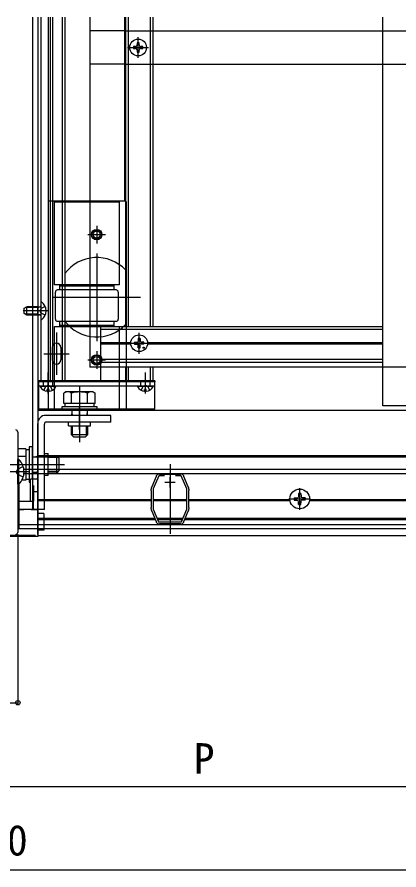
# Model space of a CAD drawing. Units: millimetres, scale not verified. Extents: x -875 to 875, y -1304 to 1296.
# Drawn here: x -648.7 to -466.2, y -992.5 to -584.4 of the extents above; entities that cross this region are included whole.
import ezdxf
from ezdxf.enums import TextEntityAlignment as Align

# ---------------------------------------------------------------- set-up
doc = ezdxf.new("R2010")
doc.units = ezdxf.units.MM
doc.header["$LTSCALE"] = 8
for name, color, linetype in [('0-3_YKK_11', 7, 'Continuous'), ('0-4_YKK_12', 2, 'Continuous'), ('0-5_YKK_13', 4, 'Continuous'), ('0-6_YKK_D', 6, 'Continuous')]:
    doc.layers.add(name, color=color, linetype=linetype)
doc.styles.add('ＭＳ ゴシック', font='')
doc.styles.get('ＭＳ ゴシック').set_extended_font_data('MS Gothic')

msp = doc.modelspace()

# ---------------------------------------------------------------- linework, layer by layer
at = {"layer": '0-3_YKK_11'}
for p, q in [((-648.405, -783.016), (-648.405, -831.016)), ((-578.155, -807.016), (-573.155, -807.016)), ((-575.655, -809.516), (-575.655, -804.516))]:
    msp.add_line(p, q, dxfattribs=at)
for points in [[(-584.538, -809.717), (-584.337, -809.24), (-584.24, -809.138), (-584.143, -809.035), (-582.064, -804.091), (-582.058, -803.954), (-582.042, -803.799)], [(-580.875, -803.024), (-580.726, -803.069), (-580.598, -803.116), (-570.712, -803.116), (-570.583, -803.069), (-570.435, -803.024)], [(-569.267, -803.799), (-569.252, -803.954), (-569.245, -804.091), (-567.167, -809.035), (-567.069, -809.138), (-566.972, -809.24), (-566.772, -809.717)], [(-578.245, -804.016), (-581.057, -804.016), (-583.655, -810.198), (-583.655, -819.834), (-581.099, -825.916), (-570.21, -825.916), (-567.655, -819.835), (-567.655, -810.198), (-570.253, -804.016), (-573.065, -804.016)], [(-584.655, -819.734), (-584.655, -819.216), (-584.605, -819.084), (-584.555, -818.952), (-584.555, -811.081), (-584.605, -810.948), (-584.655, -810.816), (-584.655, -810.298)], [(-566.655, -810.298), (-566.655, -810.816), (-566.705, -810.948), (-566.755, -811.081), (-566.755, -818.952), (-566.705, -819.084), (-566.655, -819.216), (-566.655, -819.734)], [(-582.042, -826.233), (-582.058, -826.078), (-582.064, -825.941), (-584.143, -820.997), (-584.24, -820.895), (-584.337, -820.792), (-584.538, -820.315)], [(-566.772, -820.315), (-566.972, -820.792), (-567.069, -820.895), (-567.167, -820.997), (-569.245, -825.941), (-569.252, -826.078), (-569.267, -826.233)], [(-570.712, -826.916), (-580.598, -826.916), (-580.726, -826.963), (-580.875, -827.009)], [(-570.435, -827.009), (-570.583, -826.963), (-570.712, -826.916)]]:
    msp.add_lwpolyline(points, dxfattribs=at)
for centre, radius, start, end in [((-649.405, -783.016), 1, 0.00001, 89.99999), ((-580.725, -804.516), 1.5, 95.73914, 151.44347), ((-570.585, -804.516), 1.5, 28.55592, 84.26083), ((-583.155, -810.298), 1.5, 157.21234, 180.00008), ((-568.155, -810.298), 1.5, 360, 22.78773), ((-583.155, -819.734), 1.5, 179.99998, 202.78771), ((-568.155, -819.734), 1.5, 337.21255, 0.00006), ((-580.725, -825.516), 1.5, 208.55565, 264.26079), ((-570.585, -825.516), 1.5, 275.73925, 331.44438), ((-649.405, -831.016), 1, 270.00001, 359.99999)]:
    msp.add_arc(centre, radius, start, end, dxfattribs=at)
at = {"layer": '0-4_YKK_12'}
for p, q in [((-641.405, -584.448), (-641.405, -820.016)), ((-638.905, -584.449), (-638.905, -758.516)), ((-638.905, -584.449), (-638.905, -820.016)), ((-637.405, -584.45), (-637.405, -758.516)), ((-633.905, -584.451), (-633.905, -772.516)), ((-632.924, -584.451), (-632.924, -758.516)), ((-631.805, -584.452), (-631.805, -758.516)), ((-627.205, -584.454), (-627.205, -758.516)), ((-625.905, -584.454), (-625.905, -758.516)), ((-597.405, -584.466), (-597.405, -672.516)), ((-596.905, -584.467), (-596.905, -732.516)), ((-595.705, -584.467), (-595.705, -732.516)), ((-585.105, -584.472), (-585.105, -732.516)), ((-583.905, -584.472), (-583.905, -732.516)), ((-473.905, -770.516), (-473.905, -584.518)), ((-610.705, -684.266), (-610.705, -692.766)), ((-614.955, -688.516), (-606.455, -688.516)), ((-610.705, -697.516), (-610.705, -739.516)), ((-631.705, -718.516), (-589.705, -718.516)), ((-633.905, -725.016), (-645.868, -725.016)), ((-608.905, -732.516), (-608.905, -758.516)), ((-608.905, -732.516), (-473.905, -732.516)), ((-608.905, -733.716), (-473.905, -733.716)), ((-629.905, -735.337), (-629.905, -755.696)), ((-590.405, -745.516), (-590.405, -735.516)), ((-631.905, -742.516), (-631.905, -748.516)), ((-627.905, -742.516), (-627.905, -748.516)), ((-608.905, -740.216), (-594.394, -740.216)), ((-608.905, -740.816), (-594.394, -740.816)), ((-595.405, -740.516), (-585.405, -740.516)), ((-586.416, -740.216), (-473.905, -740.216)), ((-586.416, -740.816), (-473.905, -740.816)), ((-635.905, -745.516), (-623.905, -745.516)), ((-610.705, -744.266), (-610.705, -752.766)), ((-614.955, -748.516), (-606.455, -748.516)), ((-608.905, -748.116), (-473.905, -748.116)), ((-608.905, -749.516), (-473.905, -749.516)), ((-633.905, -764.516), (-633.905, -754.516)), ((-596.905, -752.016), (-596.905, -758.516)), ((-595.705, -752.016), (-595.705, -758.516)), ((-587.405, -764.516), (-587.405, -754.516)), ((-585.105, -752.016), (-585.105, -758.516)), ((-583.905, -752.016), (-583.905, -758.516)), ((-638.905, -758.516), (-583.905, -758.516)), ((-638.905, -758.516), (-638.905, -832.516)), ((-638.905, -758.516), (-608.905, -758.516)), ((-618.905, -761.316), (-618.905, -787.816)), ((-408.905, -770.516), (-473.905, -770.516)), ((-633.905, -772.516), (-638.905, -772.516)), ((-638.905, -772.516), (-16.405, -772.516)), ((-618.905, -781.949), (-618.905, -771.252)), ((-638.905, -794.216), (-16.405, -794.216)), ((-638.905, -794.816), (-16.405, -794.816)), ((-652.605, -798.516), (-626.105, -798.516)), ((-643.263, -798.516), (-631.535, -798.516)), ((-575.655, -798.316), (-575.655, -831.716)), ((-642.905, -802.016), (-660.905, -802.016)), ((-647.905, -807.916), (-647.905, -829.216)), ((-513.655, -820.19), (-513.655, -809.832)), ((-638.905, -815.216), (-584.555, -815.216)), ((-638.905, -815.816), (-584.555, -815.816)), ((-583.655, -815.216), (-567.655, -815.216)), ((-583.655, -815.816), (-567.655, -815.816)), ((-566.755, -815.216), (-518.359, -815.216)), ((-566.755, -815.816), (-518.294, -815.816)), ((-518.834, -815.011), (-508.476, -815.011)), ((-509.016, -815.816), (-460.555, -815.816)), ((-508.951, -815.216), (-460.555, -815.216)), ((-648.405, -820.016), (-645.505, -820.016)), ((-641.971, -820.016), (-638.905, -820.016)), ((-638.905, -824.216), (-582.789, -824.216)), ((-581.813, -824.216), (-569.496, -824.216)), ((-568.52, -824.216), (-458.789, -824.216)), ((-638.905, -824.816), (-582.537, -824.816)), ((-581.561, -824.816), (-569.748, -824.816)), ((-568.772, -824.816), (-458.537, -824.816)), ((-638.905, -832.516), (-16.405, -832.516))]:
    msp.add_line(p, q, dxfattribs=at)
for points in [[(-645.493, -800.816), (-16.405, -800.816), (-7.405, -800.816)], [(-645.444, -802.816), (-16.405, -802.816), (-7.405, -802.816)], [(-647.905, -827.216), (-16.405, -827.216), (-7.405, -827.216)], [(-647.905, -829.216), (-16.405, -829.216), (-7.405, -829.216)]]:
    msp.add_lwpolyline(points, dxfattribs=at)
for centre in [(-610.705, -688.516), (-610.705, -748.516)]:
    msp.add_circle(centre, 2.25, dxfattribs=at)
for centre, radius, start, end in [((-610.705, -718.516), 19, 43.42158, 143.1301), ((-610.705, -718.516), 19, 216.8699, 316.57842), ((-629.905, -742.516), 2, 0, 180), ((-629.905, -748.516), 2, 180, 0)]:
    msp.add_arc(centre, radius, start, end, dxfattribs=at)
at = {"layer": '0-5_YKK_13'}
for p, q in [((-613.905, -584.459), (-613.905, -672.516)), ((-597.405, -591.016), (-613.905, -591.016)), ((-590.905, -604.016), (-590.905, -594.016)), ((-595.905, -599.016), (-585.905, -599.016)), ((-592.225, -598.576), (-593.105, -598.576)), ((-589.585, -599.456), (-588.705, -599.456)), ((-597.405, -607.016), (-613.905, -607.016)), ((-596.905, -672.516), (-633.905, -672.516)), ((-630.905, -712.516), (-630.905, -672.516)), ((-630.905, -672.816), (-599.905, -672.816)), ((-613.905, -672.516), (-613.905, -752.016)), ((-596.405, -772.016), (-596.405, -673.016)), ((-628.405, -712.516), (-628.405, -715.016)), ((-628.405, -713.016), (-602.405, -713.016)), ((-602.405, -715.016), (-602.405, -712.516)), ((-630.405, -729.016), (-630.405, -716.016)), ((-601.405, -715.016), (-629.405, -715.016)), ((-600.405, -716.016), (-600.405, -729.016)), ((-637.405, -721.04), (-637.405, -728.992)), ((-645.405, -723.716), (-644.005, -723.016)), ((-645.405, -726.316), (-645.405, -723.716)), ((-644.005, -727.016), (-645.405, -726.316)), ((-638.805, -723.395), (-644.763, -723.395)), ((-638.805, -723.016), (-644.005, -723.016)), ((-644.005, -727.016), (-644.005, -723.016)), ((-638.805, -727.016), (-638.805, -723.016)), ((-638.805, -723.016), (-637.992, -723.161)), ((-638.805, -723.395), (-637.79, -723.155)), ((-637.193, -723.871), (-637.802, -725.016)), ((-637.193, -726.161), (-637.802, -725.016)), ((-635.328, -722.941), (-637.193, -723.871)), ((-635.328, -727.091), (-637.193, -726.161)), ((-638.805, -726.637), (-644.763, -726.637)), ((-638.805, -727.016), (-644.005, -727.016)), ((-638.805, -726.637), (-637.79, -726.877)), ((-638.805, -727.016), (-637.992, -726.872)), ((-629.405, -730.016), (-601.405, -730.016)), ((-628.405, -730.016), (-628.405, -732.516)), ((-602.405, -732.516), (-602.405, -730.016)), ((-602.405, -732.016), (-628.405, -732.016)), ((-627.405, -732.516), (-603.405, -732.516)), ((-590.905, -738.271), (-590.924, -739.379)), ((-589.905, -738.271), (-589.885, -739.379)), ((-592.65, -740.016), (-591.542, -739.997)), ((-592.65, -741.016), (-591.542, -741.035)), ((-591.542, -739.997), (-591.025, -739.896)), ((-591.542, -741.035), (-591.025, -741.136)), ((-590.924, -739.379), (-591.025, -739.896)), ((-590.924, -741.653), (-591.025, -741.136)), ((-590.905, -742.761), (-590.924, -741.653)), ((-589.905, -742.761), (-589.885, -741.653)), ((-589.885, -739.379), (-589.785, -739.896)), ((-589.885, -741.653), (-589.785, -741.136)), ((-589.268, -739.997), (-589.785, -739.896)), ((-589.268, -741.035), (-589.785, -741.136)), ((-588.16, -740.016), (-589.268, -739.997)), ((-588.16, -741.016), (-589.268, -741.035)), ((-592.905, -752.016), (-613.905, -752.016)), ((-41.405, -752.016), (-592.905, -752.016)), ((-582.905, -758.516), (-638.405, -758.516)), ((-638.405, -758.516), (-638.405, -759.016)), ((-636.155, -759.016), (-636.155, -758.516)), ((-633.905, -764.016), (-633.905, -755.516)), ((-631.655, -759.016), (-631.655, -758.516)), ((-589.655, -759.016), (-589.655, -758.516)), ((-587.405, -764.016), (-587.405, -755.516)), ((-585.155, -759.016), (-585.155, -758.516)), ((-582.905, -758.516), (-582.905, -759.016)), ((-638.405, -772.016), (-638.405, -759.016)), ((-582.905, -759.016), (-638.405, -759.016)), ((-582.905, -761.016), (-638.405, -761.016)), ((-637.5, -761.016), (-630.309, -761.016)), ((-636.155, -761.016), (-636.155, -759.016)), ((-635.955, -762.982), (-635.05, -761.167)), ((-633.905, -760.558), (-635.05, -761.167)), ((-634.33, -763.495), (-634.33, -762.616)), ((-633.905, -760.558), (-632.76, -761.167)), ((-631.855, -762.982), (-632.76, -761.167)), ((-631.655, -761.016), (-631.655, -759.016)), ((-591, -761.016), (-583.809, -761.016)), ((-589.655, -761.016), (-589.655, -759.016)), ((-589.455, -762.982), (-588.55, -761.167)), ((-587.405, -760.558), (-588.55, -761.167)), ((-587.83, -763.495), (-587.83, -762.616)), ((-587.405, -760.558), (-586.26, -761.167)), ((-585.355, -762.982), (-586.26, -761.167)), ((-585.155, -761.016), (-585.155, -759.016)), ((-582.905, -772.016), (-582.905, -759.016)), ((-625.405, -763.816), (-626.41, -764.397)), ((-626.41, -769.316), (-626.41, -764.397)), ((-612.405, -763.816), (-625.405, -763.816)), ((-622.658, -769.316), (-622.658, -764.397)), ((-615.152, -769.316), (-615.152, -764.397)), ((-612.405, -763.816), (-611.399, -764.397)), ((-611.399, -769.316), (-611.399, -764.397)), ((-611.399, -769.316), (-626.41, -769.316)), ((-625.955, -769.316), (-625.955, -770.916)), ((-611.855, -770.916), (-611.855, -769.316)), ((-582.905, -772.016), (-638.405, -772.016)), ((-633.905, -772.516), (-596.905, -772.516)), ((-599.905, -772.216), (-630.905, -772.216)), ((-622.581, -774.094), (-622.847, -775.016)), ((-622.581, -772.516), (-622.581, -774.094)), ((-622.581, -774.094), (-622.315, -775.016)), ((-615.229, -774.094), (-615.495, -775.016)), ((-615.229, -772.516), (-615.229, -774.094)), ((-614.963, -775.016), (-615.229, -774.094)), ((-638.905, -820.016), (-638.905, -778.916)), ((-635.705, -820.016), (-635.705, -779.216)), ((-603.905, -778.216), (-634.705, -778.216)), ((-624.105, -780.016), (-624.105, -778.216)), ((-613.705, -780.016), (-613.705, -778.216)), ((-624.105, -780.016), (-613.705, -780.016)), ((-622.905, -780.016), (-622.905, -784.116)), ((-622.257, -784.764), (-622.257, -780.016)), ((-615.553, -784.764), (-615.553, -780.016)), ((-614.905, -784.116), (-614.905, -780.016)), ((-622.905, -784.116), (-614.905, -784.116)), ((-621.705, -785.316), (-622.905, -784.116)), ((-621.705, -785.316), (-616.105, -785.316)), ((-616.105, -785.316), (-614.905, -784.116)), ((-644.605, -791.011), (-648.405, -791.011)), ((-644.605, -791.011), (-644.605, -806.022)), ((-643.005, -791.466), (-644.605, -791.466)), ((-644.605, -794.763), (-648.405, -794.763)), ((-641.405, -794.84), (-639.827, -794.84)), ((-638.905, -794.574), (-639.827, -794.84)), ((-639.827, -794.84), (-638.905, -795.106)), ((-635.705, -793.316), (-633.905, -793.316)), ((-633.905, -803.716), (-633.905, -793.316)), ((-629.805, -794.516), (-633.905, -794.516)), ((-629.157, -795.164), (-633.905, -795.164)), ((-629.805, -802.516), (-629.805, -794.516)), ((-628.605, -795.716), (-629.805, -794.516)), ((-628.605, -801.316), (-628.605, -795.716)), ((-648.405, -807.916), (-648.405, -796.116)), ((-644.605, -802.269), (-645.409, -802.269)), ((-641.405, -802.192), (-639.827, -802.192)), ((-639.827, -802.192), (-638.905, -801.926)), ((-639.827, -802.192), (-638.905, -802.458)), ((-633.905, -803.716), (-635.705, -803.716)), ((-629.157, -801.868), (-633.905, -801.868)), ((-633.905, -802.516), (-629.805, -802.516)), ((-628.605, -801.316), (-629.805, -802.516)), ((-647.896, -807.916), (-648.405, -807.916)), ((-644.605, -806.022), (-646.445, -806.022)), ((-644.605, -805.566), (-643.005, -805.566)), ((-638.905, -805.516), (-642.405, -805.516)), ((-642.405, -808.516), (-642.405, -805.516)), ((-638.905, -805.516), (-638.905, -808.516)), ((-642.405, -816.016), (-642.405, -808.516)), ((-640.905, -808.516), (-640.905, -816.016)), ((-640.905, -811.516), (-638.905, -811.516)), ((-638.905, -811.516), (-638.905, -808.516)), ((-648.405, -816.016), (-640.905, -816.016)), ((-640.905, -820.016), (-640.905, -816.016)), ((-516.297, -814.422), (-514.993, -814.4)), ((-516.297, -815.599), (-514.993, -815.622)), ((-514.993, -814.4), (-514.384, -814.281)), ((-514.993, -815.622), (-514.384, -815.741)), ((-514.266, -813.673), (-514.384, -814.281)), ((-514.266, -816.349), (-514.384, -815.741)), ((-514.243, -812.368), (-514.266, -813.673)), ((-513.066, -812.368), (-513.044, -813.673)), ((-513.044, -813.673), (-512.925, -814.281)), ((-513.044, -816.349), (-512.925, -815.741)), ((-512.316, -814.4), (-512.925, -814.281)), ((-512.316, -815.622), (-512.925, -815.741)), ((-511.012, -814.422), (-512.316, -814.4)), ((-511.012, -815.599), (-512.316, -815.622)), ((-638.905, -820.016), (-648.405, -820.016)), ((-635.705, -820.016), (-638.905, -820.016)), ((-638.905, -832.016), (-638.905, -820.016)), ((-514.243, -817.653), (-514.266, -816.349)), ((-513.066, -817.653), (-513.044, -816.349)), ((-635.905, -822.016), (-638.905, -822.016)), ((-638.905, -832.016), (-638.905, -833.016)), ((-638.905, -833.016), (-697.669, -833.016))]:
    msp.add_line(p, q, dxfattribs=at)
for points in [[(-597.405, -591.016), (-56.405, -591.016), (-41.405, -591.016)], [(-593.105, -598.576), (-593.105, -599.456), (-592.225, -599.456)], [(-590.465, -597.696), (-590.465, -596.816), (-591.345, -596.816), (-591.345, -597.696)], [(-588.705, -599.456), (-588.705, -598.576), (-589.585, -598.576)], [(-591.345, -600.336), (-591.345, -601.216), (-590.465, -601.216), (-590.465, -600.336)], [(-597.405, -607.016), (-56.405, -607.016), (-41.405, -607.016)], [(-599.905, -672.516), (-599.905, -712.516), (-630.905, -712.516)], [(-630.905, -772.516), (-630.905, -732.516), (-627.405, -732.516)], [(-603.405, -732.516), (-599.905, -732.516), (-599.905, -772.516)], [(-633.48, -763.495), (-633.48, -762.616), (-634.33, -762.616)], [(-586.98, -763.495), (-586.98, -762.616), (-587.83, -762.616)], [(-603.905, -778.216), (-603.905, -775.016), (-635.005, -775.016)], [(-641.405, -805.516), (-641.405, -790.016), (-643.005, -790.016), (-643.005, -807.016), (-642.405, -807.016)], [(-645.794, -799.516), (-648.572, -800.871), (-649.181, -802.016)], [(-647.896, -807.916), (-647.896, -796.116), (-648.405, -796.116)], [(-645.794, -804.516), (-648.572, -803.161), (-649.181, -802.016)], [(-635.905, -822.016), (-635.905, -830.016), (-638.905, -830.016)]]:
    msp.add_lwpolyline(points, dxfattribs=at)
msp.add_lwpolyline([(-627.405, -772.516), (-610.405, -772.516), (-610.405, -770.916), (-627.405, -770.916)], close=True, dxfattribs=at)
for centre, radius in [((-590.905, -599.016), 4), ((-610.705, -688.516), 2.5), ((-610.705, -688.516), 1.7), ((-590.405, -740.516), 4), ((-588.283, -742.637), 0.3), ((-610.705, -748.516), 2.5), ((-610.705, -748.516), 1.7), ((-513.655, -815.011), 4.708)]:
    msp.add_circle(centre, radius, dxfattribs=at)
for centre, radius, start, end in [((-592.225, -597.696), 0.88, 270, 0), ((-592.225, -600.336), 0.88, 0, 90), ((-589.585, -597.696), 0.88, 180, 270), ((-589.585, -600.336), 0.88, 90, 180), ((-596.905, -673.016), 0.5, 0, 90), ((-629.405, -716.016), 1, 90, 180), ((-601.405, -716.016), 1, 0, 90), ((-637.13, -721.04), 0.274, 52.28591, 180), ((-640.205, -725.016), 5.3, 307.71409, 52.28591), ((-637.905, -722.668), 0.5, 259.90904, 0), ((-637.905, -727.364), 0.5, 0, 100.09096), ((-637.13, -728.992), 0.274, 180, 307.71409), ((-629.405, -729.016), 1, 180, 270), ((-601.405, -729.016), 1, 270, 0), ((-590.405, -740.516), 2.3, 77.44414, 102.55586), ((-590.405, -740.516), 2.3, 167.44414, 192.55586), ((-590.405, -740.516), 2.3, 347.44414, 12.55586), ((-590.405, -740.516), 2.3, 257.44414, 282.55586), ((-637.5, -761.17), 0.154, 90, 207.28096), ((-633.905, -759.316), 4.2, 207.28096, 264.19227), ((-633.905, -759.316), 4.2, 275.80773, 332.71904), ((-630.309, -761.17), 0.154, 332.71904, 90), ((-591, -761.17), 0.154, 90, 207.28096), ((-587.405, -759.316), 4.2, 207.28096, 264.19227), ((-587.405, -759.316), 4.2, 275.80773, 332.71904), ((-583.809, -761.17), 0.154, 332.71904, 90), ((-624.534, -767.139), 3.323, 55.61575, 124.38425), ((-618.905, -776.236), 12.419, 72.41205, 107.58795), ((-613.276, -767.139), 3.323, 55.61575, 124.38425), ((-635.005, -778.916), 3.9, 90, 180), ((-596.905, -772.016), 0.5, 270, 0), ((-634.705, -779.216), 1, 90, 180), ((-653.637, -802.016), 8.232, 314.2189, 45.7811), ((-513.655, -815.011), 2.707, 167.44414, 192.55586), ((-513.655, -815.011), 2.707, 77.44414, 102.55586), ((-513.655, -815.011), 2.707, 347.44414, 12.55586), ((-640.405, -819.516), 0.5, 180, 270), ((-513.655, -815.011), 2.707, 257.44414, 282.55586)]:
    msp.add_arc(centre, radius, start, end, dxfattribs=at)
at = {"layer": '0-6_YKK_D'}
for p, q in [((-648.405, -832.016), (-648.405, -913.516)), ((-639.905, -832.516), (-824.405, -832.516)), ((-698.405, -912.516), (-648.405, -912.516)), ((-668.905, -952.516), (-441.405, -952.516)), ((-668.905, -992.516), (696.095, -992.516))]:
    msp.add_line(p, q, dxfattribs=at)
msp.add_lwpolyline([(-698.905, -992.516), (-668.905, -992.516), (-633.014, -992.516)], dxfattribs=at)
msp.add_circle((-648.405, -912.516), 1.075, dxfattribs=at)

# ---------------------------------------------------------------- texts
at = {"layer": '0-6_YKK_D', "style": 'ＭＳ ゴシック'}
for s, p in [('P', (-564.359, -950.916)), ('30', (-663.582, -990.016))]:
    msp.add_text(s, height=14.66, dxfattribs=at).set_placement(p, align=Align.BOTTOM_LEFT)

doc.saveas('drawing.dxf')
